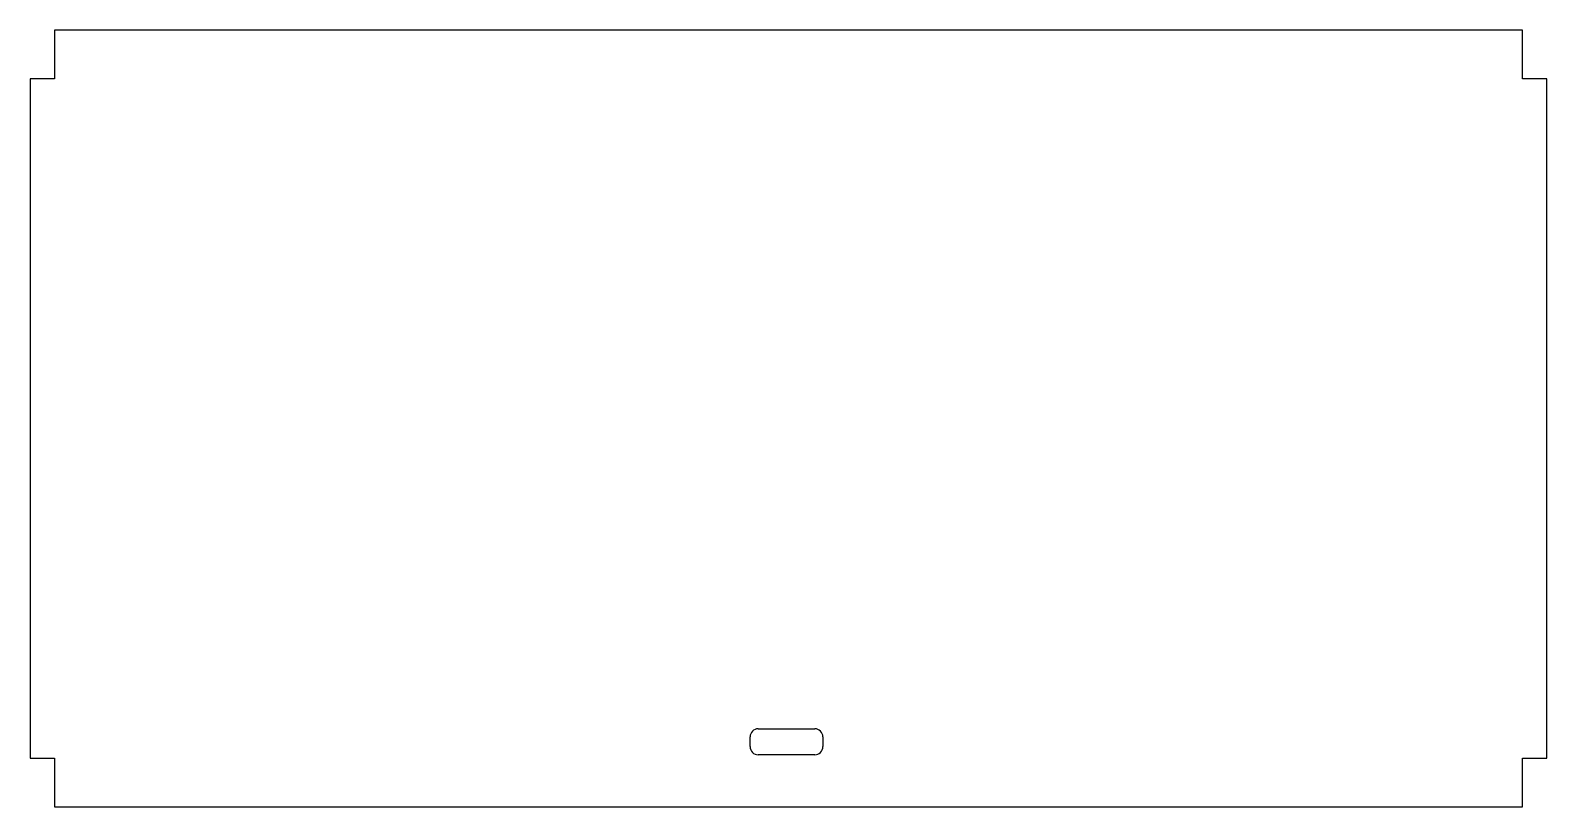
# Model space of a CAD drawing. Header units: millimetres. Extents: x -187 to 0, y -16 to 81.
import ezdxf

# ---------------------------------------------------------------- set-up
doc = ezdxf.new("R2010")
doc.units = ezdxf.units.MM
doc.layers.get('0').update_dxf_attribs({"linetype": 'CONTINUOUS'})

msp = doc.modelspace()

# ---------------------------------------------------------------- linework, layer by layer
for p, q in [((-98.5, -8.07), (-98.5, -6.86)), ((-97.5, -5.86), (-90.5, -5.86)), ((-89.5, -6.86), (-89.5, -8.07)), ((-90.5, -9.07), (-97.5, -9.07))]:
    msp.add_line(p, q)
msp.add_lwpolyline([(-184.5, -9.5), (-184.5, -15.5), (-3, -15.5), (-3, -9.5), (0, -9.5), (0, 74.58), (-3, 74.58), (-3, 80.58), (-184.5, 80.58), (-184.5, 74.58), (-184.5, 74.58), (-187.5, 74.58), (-187.5, -9.5)], close=True)
for centre, major_axis, start_param, end_param in [((-97.5, -6.86), (0, 1), 0, 1.570796), ((-90.5, -6.86), (0, 1), 4.712389, 6.283185), ((-97.5, -8.07), (0, -1), 4.712389, 6.283185), ((-90.5, -8.07), (0, -1), 0, 1.570796)]:
    msp.add_ellipse(centre, major_axis=major_axis, ratio=0.999604, start_param=start_param, end_param=end_param)

doc.saveas('drawing.dxf')
